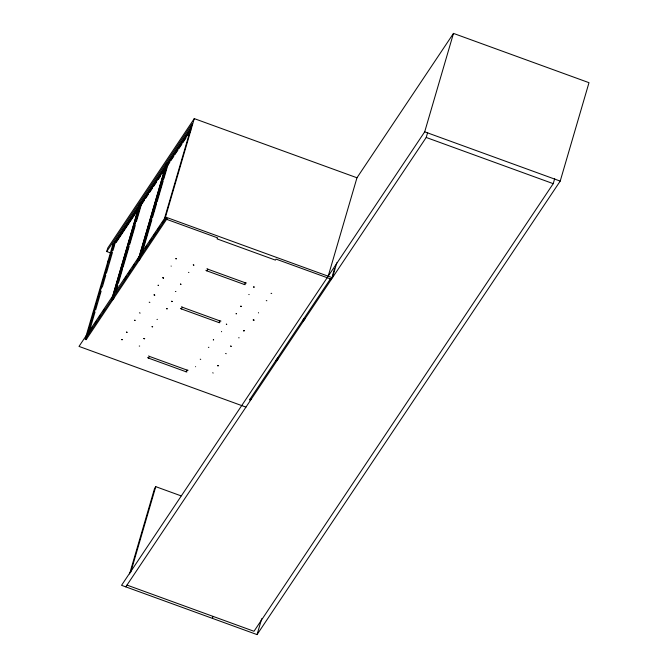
<?xml version="1.0" encoding="UTF-8"?>
<svg xmlns="http://www.w3.org/2000/svg" width="668" height="668" viewBox="0 0 668 668"><rect width="100%" height="100%" fill="white"/><g stroke="black" fill="none" stroke-linecap="round" stroke-linejoin="round"><path stroke-width="1" d="M157.013 319.504L157.389 319.346M172.16 301.443C170.549 301.134 172.394 301.644 171.776 301.619M218.085 365.772L217.576 365.479L218.052 365.797M230.644 346.057L231.136 346.408M258.591 312.933L258.407 312.657M139.245 346.066L139.67 346.049M152.112 326.769L152.663 326.777M167.134 308.925L166.624 308.549M175.4 291.515L175.909 291.49M188.91 272.402L188.476 272.419M193.895 265.087L193.219 264.812L193.778 265.179M212.75 372.752L213.167 373.053M225.6 353.464L226.227 353.706M243.519 330.476L244.221 330.618L243.553 330.743M253.256 319.914L253.94 320.055M266.841 300.759L266.281 300.592M271.024 293.319L271.701 293.452M143.979 338.643L144.597 338.517L144.138 338.567M180.619 284.426L181.02 284.251L180.435 284.109M231.195 346.3L230.811 346.049M243.678 330.576L244.121 330.819M166.633 308.791L167.234 308.666M127.037 332.272L127.204 332.28M140.13 313.092L139.428 312.816M162.992 277.855L163.51 278.105L162.867 277.754M176.461 258.733L175.926 258.792L176.435 258.625M238.651 337.774L239.127 337.816M213.643 339.795L213.384 340.146L213.317 339.67M226.435 324.222L226.769 324.372M253.957 286.981L253.823 286.822M121.852 339.736L122.344 339.678L121.726 339.603M149.849 302.47L149.206 302.178M171.1 266.039L171.217 266.156M171.776 301.193L172.169 301.527M208.391 347.385L208.884 347.293M236.347 313.843L236.472 313.793M249.147 294.596L248.805 294.479M200.233 359.167L200.734 359.434M226.452 324.197L226.302 324.155M253.765 287.248L254.274 287.165L253.815 286.881M154.032 294.897L154.734 295.173M152.02 326.702L152.571 326.752M217.776 365.73L218.294 365.68L217.902 365.496M243.653 330.81L244.196 330.752M134.552 320.256L135.245 320.381L134.619 320.314M144.138 338.793L144.68 338.609L144.054 338.601M158.358 285.436L158.091 285.345M195.499 366.649L195.632 366.715M221.559 331.411L221.584 331.737M253.924 320.097L253.239 320.03M240.781 306.128L241.382 306.453M176.185 258.441L175.818 258.741M121.693 339.436L121.977 339.536M154.709 295.064L154.124 294.847L154.6 295.314M162.95 277.746L163.535 277.921M236.146 313.542L236.004 313.81M158.166 285.144L158.466 285.478M126.72 332.472L126.628 332.054M110.362 252.846L106.746 251.535L107.79 247.978L194.271 118.612L356.971 177.772L453.48 33.4L588.992 82.682L560.21 181.103L257.063 634.6L121.551 585.318L424.698 131.83L453.48 33.4M85.638 337.524L112.85 244.471L191.223 127.237M87.374 334.376L113.76 244.129L114.771 244.505M88.593 330.969L90.046 326.009M91.207 322.043L92.075 319.062M92.652 317.083L96.71 303.197M97.87 299.231L98.739 296.258M99.323 294.271L101.352 287.332M102.513 283.366L103.381 280.393M103.966 278.406L107.439 266.507M108.6 262.541L110.053 257.581M110.629 255.602L112.082 250.642M112.658 248.655L113.535 245.682M88.969 332.756L95.056 311.931M95.633 309.952L101.144 291.106M102.304 287.14L105.786 275.241M106.362 273.262L112.458 252.437M113.034 250.45L114.487 245.49M139.387 204.775L112.174 297.828L112.742 296.984M112.383 297.519L139.061 206.287M113.477 295.874L140.472 203.155M113.618 295.665L140.806 202.646L141.825 203.014M115.998 288.292L117.451 283.332M119.188 277.387L120.056 274.406M120.641 272.427L124.123 260.528M125.283 256.562L126.152 253.581M126.728 251.602L130.786 237.716M131.947 233.75L132.823 230.777M133.4 228.79L135.429 221.851M136.589 217.885L137.458 214.912M138.042 212.925L139.487 207.965M115.355 291.482L140.589 205.21M116.082 291.081L117.827 285.127M118.403 283.14L122.461 269.262M123.046 267.275L129.133 246.45M129.717 244.471L135.22 225.625M136.381 221.659L141.315 204.8L140.28 204.466M138.986 257.172L165.906 165.113M165.597 166.591L138.919 257.823L140.021 256.178M165.94 166.082L166.466 164.261M167.008 163.46L166.474 165.272L167.493 165.647M140.305 255.184L166.699 164.946L167.71 165.313M140.138 256.003L167.351 162.95L168.361 163.318M141.933 250.609L142.81 247.636M143.386 245.649L144.839 240.689M145.415 238.71L147.444 231.771M148.029 229.784L149.473 224.824M150.058 222.845L151.502 217.885M152.663 213.919L153.531 210.946M154.692 206.98L158.174 195.073M159.335 191.106L160.203 188.134M160.788 186.155L164.846 172.269M141.9 251.786L167.125 165.514M142.309 252.404L151.878 219.68M152.463 217.693L156.521 203.815M157.097 201.828L163.192 181.003M163.769 179.024L167.827 165.138L166.816 164.771M245.949 407.121L79.008 346.408L165.489 217.033L194.271 118.612M129.575 573.937L154.575 488.442L155.769 486.663L181.078 495.865M130.761 572.159L155.769 486.663M212.424 618.368L213.008 616.38M328.188 276.201L356.971 177.772M332.297 276.276L334.534 268.503M336.797 262.833L332.439 277.746L165.489 217.033M257.063 634.6L261.714 618.693M125.793 586.863L426.209 137.466L427.662 132.498M126.987 585.085L253.999 631.277L553.221 183.658L554.682 178.69M180.803 284.443L180.602 284.1M241.048 306.311L241.357 306.353M253.857 320.197L253.381 319.889M106.746 251.535L192.225 123.68L164.478 218.545L217.684 237.9L217.033 238.877L266.866 256.996L275.4 260.102L276.059 259.126L331.428 279.257M112.316 246.292L191.265 128.189M114.111 244.822L165.397 168.094M166.582 166.315L190.764 130.151M116.199 242.367L138.652 208.783M141.583 204.391L144.463 200.091M145.616 198.371L148.496 194.062M149.64 192.342L152.521 188.034M153.673 186.314L156.554 182.005M158.283 179.425L160.579 175.976M162.307 173.396L164.612 169.948M167.526 165.589L169.831 162.149M170.983 160.42L173.855 156.12M175.008 154.392L177.888 150.091M179.041 148.371L181.913 144.063M183.065 142.342L185.946 138.034M187.675 135.454L189.979 132.005M107.481 262.006L108.633 260.278M86.205 336.68L88.51 333.232M90.806 329.792L92.535 327.203M94.839 323.763L96.568 321.183M98.872 317.734L100.592 315.154M102.897 311.705L104.625 309.125M124.256 279.758L126.561 276.31M128.281 273.73L130.586 270.289M132.89 266.841L134.619 264.261M136.923 260.812L138.643 258.232M140.981 254.733L142.71 252.145M145.591 247.845L146.743 246.116M149.624 241.816L151.92 238.367M153.648 235.787L155.953 232.339M157.681 229.759L159.978 226.31M162.282 222.87L164.011 220.29M147.553 357.555A2.455 2.171 33.8 0 0 148.446 358.09L149.54 356.453L187.065 370.097A2.455 2.171 33.8 0 0 188.075 370.247M180.427 308.365A2.455 2.171 33.8 0 0 181.32 308.908L182.414 307.263L219.947 320.916A2.455 2.171 33.8 0 0 220.949 321.066M205.878 270.289A2.455 2.171 33.8 0 0 206.779 270.832L207.873 269.187L245.398 282.84A2.455 2.171 33.8 0 0 246.409 282.99M148.446 358.09L185.971 371.734L187.065 370.097M181.32 308.908L218.853 322.552L219.947 320.916M206.779 270.832L244.304 284.476L245.398 282.84M240.989 306.604L240.806 306.286M126.628 332.18L126.761 332.171M424.698 131.83L560.21 181.103M426.209 137.466L553.221 183.658M140.965 204.299L139.954 203.932L139.42 205.752L140.43 206.12M140.155 204.642L141.173 205.009M165.781 218.661L166.791 219.029M331.478 279.182L330.468 278.815L249.506 399.923L250.517 400.291M330.126 279.316L331.136 279.683M114.428 243.995L113.418 243.628L112.884 245.448L113.894 245.816M139.604 257.823L140.622 258.19M139.27 258.324L140.28 258.7M303.982 318.427L304.992 318.795M303.639 318.937L304.658 319.304M138.727 259.134L139.737 259.501M303.072 319.788L304.082 320.164M138.159 259.977L139.178 260.345M302.504 320.64L303.514 321.007M113.067 297.519L114.078 297.886M112.725 298.028L113.744 298.396M277.462 358.09L278.481 358.466M277.128 358.599L278.139 358.966M112.207 298.796L113.226 299.172M276.585 359.409L277.604 359.776M111.648 299.648L112.658 300.015M276.018 360.252L277.036 360.62M85.671 338.501L86.69 338.868M250.074 399.072L251.084 399.439M207.873 269.187A2.455 2.171 33.8 0 1 206.98 268.653M245.306 284.626A2.455 2.171 33.8 0 1 244.304 284.476M149.54 356.453A2.455 2.171 33.8 0 1 148.647 355.91M186.982 371.892A2.455 2.171 33.8 0 1 185.971 371.734M182.414 307.263A2.455 2.171 33.8 0 1 181.521 306.729M219.856 322.711A2.455 2.171 33.8 0 1 218.853 322.552M166.123 218.152L85.103 339.344L86.122 339.711L167.134 218.519L166.123 218.152"/></g></svg>
